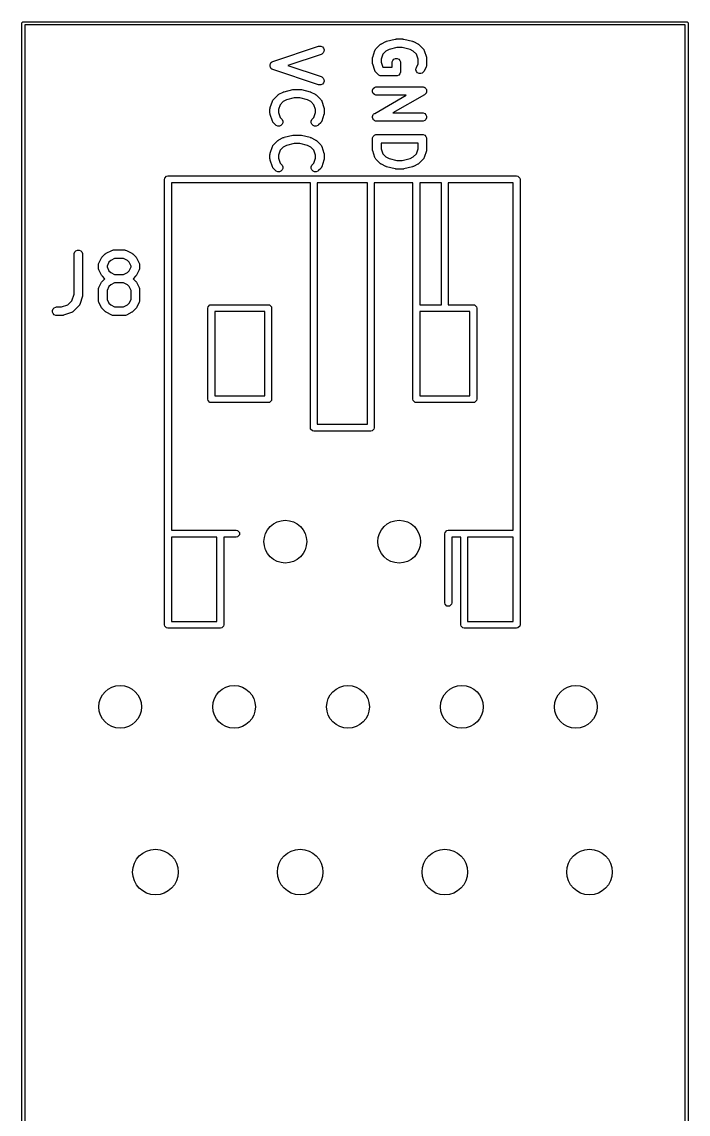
# Model space of a CAD drawing. Extents: x 144.8 to 156.5, y -78.8 to -40.5.
# Drawn here: x 144.78 to 156.47, y -59.65 to -40.48 of the extents above; entities that cross this region are included whole.
import ezdxf

# ---------------------------------------------------------------- set-up
doc = ezdxf.new("R2010")
doc.units = 0
doc.layers.add('BLACK', color=7, linetype='CONTINUOUS')

msp = doc.modelspace()

# ---------------------------------------------------------------- linework, layer by layer
at = {"layer": 'BLACK', "linetype": 'CONTINUOUS'}
for p, q in [((144.775, -40.5), (144.776903, -40.490433)), ((144.775, -78.8), (144.775, -40.5)), ((144.776903, -40.490433), (144.790433, -40.476903)), ((144.790433, -40.476903), (144.8, -40.475)), ((144.8, -40.475), (156.446071, -40.475)), ((144.825, -40.525), (144.825, -78.775)), ((156.421071, -40.525), (144.825, -40.525)), ((156.421071, -78.775), (156.421071, -40.525)), ((156.446071, -40.475), (156.455638, -40.476903)), ((156.455638, -40.476903), (156.469168, -40.490433)), ((156.469168, -40.490433), (156.471071, -40.5)), ((156.471071, -40.5), (156.471071, -78.8)), ((151.086449, -40.860173), (151.162639, -40.822078)), ((151.162639, -40.822078), (151.163708, -40.821668)), ((151.163708, -40.821668), (151.164144, -40.821346)), ((151.164144, -40.821346), (151.170295, -40.819147)), ((151.170295, -40.819147), (151.176371, -40.816823)), ((151.176371, -40.816823), (151.176909, -40.816784)), ((151.176909, -40.816784), (151.177989, -40.816399)), ((151.177989, -40.816399), (151.330371, -40.778303)), ((151.330371, -40.778303), (151.332907, -40.777927)), ((151.332907, -40.777927), (151.333929, -40.777505)), ((151.333929, -40.777505), (151.339441, -40.776962)), ((151.339441, -40.776962), (151.344915, -40.776153)), ((151.344915, -40.776153), (151.346007, -40.776315)), ((151.346007, -40.776315), (151.348561, -40.776064)), ((151.348561, -40.776064), (151.462847, -40.776064)), ((151.462847, -40.776064), (151.4654, -40.776315)), ((151.4654, -40.776315), (151.466493, -40.776153)), ((151.466493, -40.776153), (151.471967, -40.776962)), ((151.471967, -40.776962), (151.477479, -40.777505)), ((151.477479, -40.777505), (151.478499, -40.777927)), ((151.478499, -40.777927), (151.481038, -40.778303)), ((151.481038, -40.778303), (151.633419, -40.816399)), ((151.633419, -40.816399), (151.634498, -40.816784)), ((151.634498, -40.816784), (151.635037, -40.816823)), ((151.635037, -40.816823), (151.641112, -40.819147)), ((151.641112, -40.819147), (151.647264, -40.821346)), ((151.647264, -40.821346), (151.647699, -40.821668)), ((151.647699, -40.821668), (151.648769, -40.822078)), ((151.648769, -40.822078), (151.72496, -40.860173)), ((149.181987, -41.17039), (149.981987, -40.903723)), ((149.981987, -40.903723), (149.996324, -40.900463)), ((149.996324, -40.900463), (150.025514, -40.902538)), ((150.025514, -40.902538), (150.051687, -40.915624)), ((150.064954, -41.020857), (150.042846, -41.040031)), ((150.051687, -40.915624), (150.070861, -40.937731)), ((150.07804, -40.994684), (150.064954, -41.020857)), ((150.070861, -40.937731), (150.080115, -40.965494)), ((150.080115, -40.965494), (150.07804, -40.994684)), ((150.934553, -41.094014), (150.972649, -40.979728)), ((150.972649, -40.979728), (150.978643, -40.966302)), ((150.978643, -40.966302), (150.980409, -40.964265)), ((150.980409, -40.964265), (150.98144, -40.961777)), ((150.98144, -40.961777), (150.990767, -40.950412)), ((150.990767, -40.950412), (151.066957, -40.874222)), ((151.066957, -40.874222), (151.072707, -40.869501)), ((151.072707, -40.869501), (151.074006, -40.868005)), ((151.074006, -40.868005), (151.07626, -40.866585)), ((151.07626, -40.866585), (151.078322, -40.864894)), ((151.078322, -40.864894), (151.080154, -40.864135)), ((151.080154, -40.864135), (151.086449, -40.860173)), ((151.164417, -40.988894), (151.109352, -41.043958)), ((151.222355, -40.959924), (151.164417, -40.988894)), ((151.357796, -40.926064), (151.222355, -40.959924)), ((151.453612, -40.926064), (151.357796, -40.926064)), ((151.589052, -40.959924), (151.453612, -40.926064)), ((151.646992, -40.988894), (151.589052, -40.959924)), ((151.702056, -41.043958), (151.646992, -40.988894)), ((151.72496, -40.860173), (151.731259, -40.864137)), ((151.731259, -40.864137), (151.733087, -40.864895)), ((151.733087, -40.864895), (151.735143, -40.866583)), ((151.735143, -40.866583), (151.737403, -40.868005)), ((151.737403, -40.868005), (151.738702, -40.869503)), ((151.738702, -40.869503), (151.744452, -40.874222)), ((151.744452, -40.874222), (151.820642, -40.950412)), ((151.820642, -40.950412), (151.82997, -40.961777)), ((151.82997, -40.961777), (151.831002, -40.964269)), ((151.831002, -40.964269), (151.832766, -40.966303)), ((151.832766, -40.966303), (151.83876, -40.979728)), ((151.83876, -40.979728), (151.876855, -41.094014)), ((149.132988, -41.227075), (149.133368, -41.221731)), ((149.133368, -41.221731), (149.137573, -41.21332)), ((149.137573, -41.21332), (149.140547, -41.204399)), ((149.140547, -41.204399), (149.144057, -41.200351)), ((149.144057, -41.200351), (149.146454, -41.195558)), ((149.146454, -41.195558), (149.153559, -41.189394)), ((149.153559, -41.189394), (149.159721, -41.182291)), ((149.159721, -41.182291), (149.164512, -41.179895)), ((149.164512, -41.179895), (149.168561, -41.176384)), ((149.168561, -41.176384), (149.181987, -41.17039)), ((150.029421, -41.046025), (149.442874, -41.24154)), ((150.042846, -41.040031), (150.029421, -41.046025)), ((150.930704, -41.117731), (150.931433, -41.110325)), ((150.930704, -41.193922), (150.930704, -41.117731)), ((150.931433, -41.201327), (150.930704, -41.193922)), ((150.931293, -41.10835), (150.931883, -41.105752)), ((150.931433, -41.110325), (150.931293, -41.10835)), ((150.931293, -41.203303), (150.931433, -41.201327)), ((150.931883, -41.2059), (150.931293, -41.203303)), ((150.931883, -41.105752), (150.932145, -41.103099)), ((150.932145, -41.208554), (150.931883, -41.2059)), ((150.932145, -41.103099), (150.932903, -41.101268)), ((150.932903, -41.210384), (150.932145, -41.208554)), ((150.932903, -41.101268), (150.934553, -41.094014)), ((150.934553, -41.21764), (150.932903, -41.210384)), ((150.972649, -41.331924), (150.934553, -41.21764)), ((151.109352, -41.043958), (151.080704, -41.129901)), ((151.080704, -41.129901), (151.080704, -41.18175)), ((151.080704, -41.18175), (151.109352, -41.267693)), ((151.273561, -41.193922), (151.275002, -41.17929)), ((151.273561, -41.271303), (151.273561, -41.193922)), ((151.275002, -41.17929), (151.286201, -41.152254)), ((151.286201, -41.152254), (151.306893, -41.131562)), ((151.306893, -41.131562), (151.333929, -41.120363)), ((151.333929, -41.120363), (151.363193, -41.120363)), ((151.363193, -41.120363), (151.390229, -41.131562)), ((151.390229, -41.131562), (151.410921, -41.152254)), ((151.410921, -41.152254), (151.42212, -41.17929)), ((151.42212, -41.17929), (151.423561, -41.193922)), ((151.423561, -41.193922), (151.423561, -41.346303)), ((151.700527, -41.274666), (151.730704, -41.214312)), ((151.730704, -41.1299), (151.702056, -41.043958)), ((151.730704, -41.214312), (151.730704, -41.1299)), ((151.876855, -41.094014), (151.878504, -41.101267)), ((151.878504, -41.101267), (151.879263, -41.103099)), ((151.879263, -41.103099), (151.879524, -41.105753)), ((151.879524, -41.105753), (151.880115, -41.108351)), ((151.880115, -41.108351), (151.879974, -41.110325)), ((151.879974, -41.110325), (151.880704, -41.117731)), ((151.880704, -41.117731), (151.880704, -41.232017)), ((149.131293, -41.232161), (149.132988, -41.227075)), ((149.131959, -41.241541), (149.131293, -41.232161)), ((149.131293, -41.250921), (149.131959, -41.241541)), ((149.132988, -41.256006), (149.131293, -41.250921)), ((149.133368, -41.261351), (149.132988, -41.256006)), ((149.137572, -41.26976), (149.133368, -41.261351)), ((149.140547, -41.278684), (149.137572, -41.26976)), ((149.144058, -41.282732), (149.140547, -41.278684)), ((149.146454, -41.287524), (149.144058, -41.282732)), ((149.153557, -41.293685), (149.146454, -41.287524)), ((149.159721, -41.300791), (149.153557, -41.293685)), ((149.164514, -41.303187), (149.159721, -41.300791)), ((149.168562, -41.306698), (149.164514, -41.303187)), ((149.181987, -41.312692), (149.168562, -41.306698)), ((149.981987, -41.579358), (149.181987, -41.312692)), ((149.442874, -41.24154), (150.029421, -41.437056)), ((150.978643, -41.34535), (150.972649, -41.331924)), ((150.980408, -41.347385), (150.978643, -41.34535)), ((150.981439, -41.349874), (150.980408, -41.347385)), ((150.990766, -41.361239), (150.981439, -41.349874)), ((151.028861, -41.399335), (150.990766, -41.361239)), ((151.040226, -41.408663), (151.028861, -41.399335)), ((151.067262, -41.419862), (151.040226, -41.408663)), ((151.109352, -41.267693), (151.112962, -41.271303)), ((151.112962, -41.271303), (151.273561, -41.271303)), ((151.390229, -41.408663), (151.363193, -41.419862)), ((151.410921, -41.387971), (151.390229, -41.408663)), ((151.42212, -41.360935), (151.410921, -41.387971)), ((151.423561, -41.346303), (151.42212, -41.360935)), ((151.693198, -41.317588), (151.695272, -41.288398)), ((151.702452, -41.345349), (151.693198, -41.317588)), ((151.695272, -41.288398), (151.700527, -41.274666)), ((151.721625, -41.367457), (151.702452, -41.345349)), ((151.7478, -41.380544), (151.721625, -41.367457)), ((151.77699, -41.382618), (151.7478, -41.380544)), ((151.804751, -41.373364), (151.77699, -41.382618)), ((151.826859, -41.354191), (151.804751, -41.373364)), ((151.834691, -41.341748), (151.826859, -41.354191)), ((151.872786, -41.265558), (151.834691, -41.341748)), ((151.878041, -41.251826), (151.872786, -41.265558)), ((151.878231, -41.249138), (151.878041, -41.251826)), ((151.879263, -41.246649), (151.878231, -41.249138)), ((151.880704, -41.232017), (151.879263, -41.246649)), ((149.996324, -41.582618), (149.981987, -41.579358)), ((150.025514, -41.580544), (149.996324, -41.582618)), ((150.051688, -41.567457), (150.025514, -41.580544)), ((150.029421, -41.437056), (150.042847, -41.44305)), ((150.042847, -41.44305), (150.064954, -41.462224)), ((150.070861, -41.54535), (150.051688, -41.567457)), ((150.064954, -41.462224), (150.078041, -41.488397)), ((150.080115, -41.517587), (150.070861, -41.54535)), ((150.078041, -41.488397), (150.080115, -41.517587)), ((151.067263, -41.419862), (151.067262, -41.419862)), ((151.081895, -41.421303), (151.067263, -41.419862)), ((151.348561, -41.421303), (151.081895, -41.421303)), ((151.363193, -41.419862), (151.348561, -41.421303)), ((149.190767, -41.836126), (149.266957, -41.759936)), ((149.266957, -41.759936), (149.272707, -41.755215)), ((149.272707, -41.755215), (149.274006, -41.753719)), ((149.274006, -41.753719), (149.27626, -41.752299)), ((149.27626, -41.752299), (149.278322, -41.750608)), ((149.278322, -41.750608), (149.280154, -41.749849)), ((149.280154, -41.749849), (149.286449, -41.745887)), ((149.286449, -41.745887), (149.362639, -41.707792)), ((149.362639, -41.707792), (149.363708, -41.707382)), ((149.363708, -41.707382), (149.364144, -41.70706)), ((149.364144, -41.70706), (149.370295, -41.704861)), ((149.370295, -41.704861), (149.376371, -41.702537)), ((149.376371, -41.702537), (149.376909, -41.702498)), ((149.376909, -41.702498), (149.377989, -41.702113)), ((149.377989, -41.702113), (149.530371, -41.664017)), ((149.530371, -41.664017), (149.532907, -41.663641)), ((149.532907, -41.663641), (149.533929, -41.663219)), ((149.533929, -41.663219), (149.539441, -41.662676)), ((149.539441, -41.662676), (149.544915, -41.661867)), ((149.544915, -41.661867), (149.546007, -41.662029)), ((149.546007, -41.662029), (149.548561, -41.661778)), ((149.548561, -41.661778), (149.662847, -41.661778)), ((149.662847, -41.661778), (149.6654, -41.662029)), ((149.6654, -41.662029), (149.666493, -41.661867)), ((149.666493, -41.661867), (149.671967, -41.662676)), ((149.671967, -41.662676), (149.677479, -41.663219)), ((149.677479, -41.663219), (149.678499, -41.663641)), ((149.678499, -41.663641), (149.681038, -41.664017)), ((149.681038, -41.664017), (149.833419, -41.702113)), ((149.833419, -41.702113), (149.834498, -41.702498)), ((149.834498, -41.702498), (149.835037, -41.702537)), ((149.835037, -41.702537), (149.841112, -41.704861)), ((149.841112, -41.704861), (149.847264, -41.70706)), ((149.847264, -41.70706), (149.847699, -41.707382)), ((149.847699, -41.707382), (149.848769, -41.707792)), ((149.848769, -41.707792), (149.92496, -41.745887)), ((149.92496, -41.745887), (149.931259, -41.749851)), ((149.931259, -41.749851), (149.933087, -41.750609)), ((149.933087, -41.750609), (149.935143, -41.752297)), ((149.935143, -41.752297), (149.937403, -41.753719)), ((149.937403, -41.753719), (149.938702, -41.755217)), ((149.938702, -41.755217), (149.944452, -41.759936)), ((149.944452, -41.759936), (150.020642, -41.836126)), ((150.932145, -41.674528), (150.943344, -41.647492)), ((150.932145, -41.703792), (150.932145, -41.674528)), ((150.943344, -41.730828), (150.932145, -41.703792)), ((150.943344, -41.647492), (150.964036, -41.6268)), ((150.964036, -41.75152), (150.943344, -41.730828)), ((150.964036, -41.6268), (150.991072, -41.615601)), ((150.991072, -41.762719), (150.964036, -41.75152)), ((150.968494, -42.081185), (151.523288, -41.76416)), ((150.991072, -41.615601), (151.005704, -41.61416)), ((151.005704, -41.76416), (150.991072, -41.762719)), ((151.005704, -41.61416), (151.805704, -41.61416)), ((151.523288, -41.76416), (151.005704, -41.76416)), ((151.842914, -41.754278), (151.28812, -42.071303)), ((151.805704, -41.61416), (151.809467, -41.61453)), ((151.809467, -41.61453), (151.810943, -41.614343)), ((151.810943, -41.614343), (151.812853, -41.614864)), ((151.812853, -41.614864), (151.820336, -41.615601)), ((151.820336, -41.615601), (151.829551, -41.619418)), ((151.829551, -41.619418), (151.839175, -41.622043)), ((151.839175, -41.622043), (151.842955, -41.62497)), ((151.845997, -41.752089), (151.842914, -41.754278)), ((151.842955, -41.62497), (151.847372, -41.6268)), ((151.847372, -41.75152), (151.845997, -41.752089)), ((151.847372, -41.6268), (151.854422, -41.63385)), ((151.848771, -41.75012), (151.847372, -41.75152)), ((151.854904, -41.745768), (151.848771, -41.75012)), ((151.854422, -41.63385), (151.862312, -41.63996)), ((151.861012, -41.737879), (151.854904, -41.745768)), ((151.868064, -41.730828), (151.861012, -41.737879)), ((151.862312, -41.63996), (151.864685, -41.644113)), ((151.864685, -41.644113), (151.868064, -41.647492)), ((151.868064, -41.647492), (151.87188, -41.656704)), ((151.869894, -41.726409), (151.868064, -41.730828)), ((151.872821, -41.72263), (151.869894, -41.726409)), ((151.87188, -41.656704), (151.876831, -41.665369)), ((151.875445, -41.713008), (151.872821, -41.72263)), ((151.879263, -41.703792), (151.875445, -41.713008)), ((151.876831, -41.665369), (151.877433, -41.670112)), ((151.877433, -41.670112), (151.879263, -41.674528)), ((151.879263, -41.674528), (151.879263, -41.684502)), ((151.879263, -41.684502), (151.880521, -41.694399)), ((151.880521, -41.694399), (151.879263, -41.699011)), ((151.879263, -41.699011), (151.879263, -41.703792)), ((149.131293, -41.994064), (149.131883, -41.991466)), ((149.131883, -41.991466), (149.132145, -41.988813)), ((149.132145, -41.988813), (149.132903, -41.986982)), ((149.132903, -41.986982), (149.134553, -41.979728)), ((149.134553, -41.979728), (149.172649, -41.865442)), ((149.172649, -41.865442), (149.178643, -41.852016)), ((149.178643, -41.852016), (149.180409, -41.849979)), ((149.180409, -41.849979), (149.18144, -41.847491)), ((149.18144, -41.847491), (149.190767, -41.836126)), ((149.309352, -41.929672), (149.280704, -42.015615)), ((149.364417, -41.874608), (149.309352, -41.929672)), ((149.422355, -41.845638), (149.364417, -41.874608)), ((149.557796, -41.811778), (149.422355, -41.845638)), ((149.653612, -41.811778), (149.557796, -41.811778)), ((149.789052, -41.845638), (149.653612, -41.811778)), ((149.846992, -41.874608), (149.789052, -41.845638)), ((149.902056, -41.929672), (149.846992, -41.874608)), ((149.930704, -42.015614), (149.902056, -41.929672)), ((150.020642, -41.836126), (150.02997, -41.847491)), ((150.02997, -41.847491), (150.031002, -41.849983)), ((150.031002, -41.849983), (150.032766, -41.852017)), ((150.032766, -41.852017), (150.03876, -41.865442)), ((150.03876, -41.865442), (150.076855, -41.979728)), ((150.076855, -41.979728), (150.078504, -41.986981)), ((150.078504, -41.986981), (150.079263, -41.988813)), ((150.079263, -41.988813), (150.079524, -41.991467)), ((150.079524, -41.991467), (150.080115, -41.994065)), ((149.130704, -42.003445), (149.131433, -41.996039)), ((149.130704, -42.079636), (149.130704, -42.003445)), ((149.131433, -42.087041), (149.130704, -42.079636)), ((149.131433, -41.996039), (149.131293, -41.994064)), ((149.131293, -42.089017), (149.131433, -42.087041)), ((149.131883, -42.091614), (149.131293, -42.089017)), ((149.132145, -42.094268), (149.131883, -42.091614)), ((149.132903, -42.096098), (149.132145, -42.094268)), ((149.134553, -42.103354), (149.132903, -42.096098)), ((149.172649, -42.217638), (149.134553, -42.103354)), ((149.280704, -42.015615), (149.280704, -42.067464)), ((149.280704, -42.067464), (149.309352, -42.153407)), ((149.309352, -42.153407), (149.334929, -42.178985)), ((149.334929, -42.178985), (149.344256, -42.19035)), ((149.867153, -42.19035), (149.87648, -42.178985)), ((149.87648, -42.178985), (149.902056, -42.153407)), ((149.902056, -42.153407), (149.930704, -42.067466)), ((149.930704, -42.067466), (149.930704, -42.015614)), ((150.076855, -42.103353), (150.03876, -42.217638)), ((150.078504, -42.096099), (150.076855, -42.103353)), ((150.079263, -42.094268), (150.078504, -42.096099)), ((150.079524, -42.091613), (150.079263, -42.094268)), ((150.080115, -42.089016), (150.079524, -42.091613)), ((150.080115, -41.994065), (150.079974, -41.996039)), ((150.079974, -41.996039), (150.080704, -42.003445)), ((150.080704, -42.079636), (150.079974, -42.087041)), ((150.079974, -42.087041), (150.080115, -42.089016)), ((150.080704, -42.003445), (150.080704, -42.079636)), ((150.930887, -42.141064), (150.932145, -42.136451)), ((150.932145, -42.15096), (150.930887, -42.141064)), ((150.932145, -42.131671), (150.935962, -42.122455)), ((150.932145, -42.136451), (150.932145, -42.131671)), ((150.932145, -42.160935), (150.932145, -42.15096)), ((150.933974, -42.16535), (150.932145, -42.160935)), ((150.934577, -42.170094), (150.933974, -42.16535)), ((150.939527, -42.178758), (150.934577, -42.170094)), ((150.935962, -42.122455), (150.938587, -42.112832)), ((150.938587, -42.112832), (150.941514, -42.109051)), ((150.943344, -42.187971), (150.939527, -42.178758)), ((150.941514, -42.109051), (150.943344, -42.104635)), ((150.943344, -42.104635), (150.950394, -42.097584)), ((150.950394, -42.097584), (150.956504, -42.089695)), ((150.956504, -42.089695), (150.962636, -42.085342)), ((150.962636, -42.085342), (150.964036, -42.083943)), ((150.964036, -42.083943), (150.96541, -42.083373)), ((150.96541, -42.083373), (150.968494, -42.081185)), ((151.28812, -42.071303), (151.805704, -42.071303)), ((151.805704, -42.071303), (151.820336, -42.072744)), ((151.820336, -42.072744), (151.847372, -42.083943)), ((151.847372, -42.083943), (151.868064, -42.104635)), ((151.868064, -42.104635), (151.879263, -42.131671)), ((151.879263, -42.160935), (151.868064, -42.187971)), ((151.879263, -42.131671), (151.879263, -42.160935)), ((149.178643, -42.231064), (149.172649, -42.217638)), ((149.180408, -42.233099), (149.178643, -42.231064)), ((149.181439, -42.235588), (149.180408, -42.233099)), ((149.190766, -42.246953), (149.181439, -42.235588)), ((149.228861, -42.285049), (149.190766, -42.246953)), ((149.240226, -42.294377), (149.228861, -42.285049)), ((149.267262, -42.305576), (149.240226, -42.294377)), ((149.296525, -42.305576), (149.267262, -42.305576)), ((149.323562, -42.294378), (149.296525, -42.305576)), ((149.344255, -42.273685), (149.323562, -42.294378)), ((149.355454, -42.246649), (149.344255, -42.273685)), ((149.344256, -42.19035), (149.355454, -42.217386)), ((149.355454, -42.217386), (149.355454, -42.246649)), ((149.855955, -42.217387), (149.867153, -42.19035)), ((149.855955, -42.246649), (149.855955, -42.217387)), ((149.867154, -42.273685), (149.855955, -42.246649)), ((149.887847, -42.294378), (149.867154, -42.273685)), ((149.914884, -42.305576), (149.887847, -42.294378)), ((149.944146, -42.305576), (149.914884, -42.305576)), ((149.971182, -42.294377), (149.944146, -42.305576)), ((149.982548, -42.285049), (149.971182, -42.294377)), ((150.020643, -42.246953), (149.982548, -42.285049)), ((150.02997, -42.235588), (150.020643, -42.246953)), ((150.031, -42.233099), (150.02997, -42.235588)), ((150.032766, -42.231064), (150.031, -42.233099)), ((150.03876, -42.217638), (150.032766, -42.231064)), ((150.946722, -42.191349), (150.943344, -42.187971)), ((150.949096, -42.195503), (150.946722, -42.191349)), ((150.956985, -42.201612), (150.949096, -42.195503)), ((150.964036, -42.208663), (150.956985, -42.201612)), ((150.968452, -42.210492), (150.964036, -42.208663)), ((150.972233, -42.21342), (150.968452, -42.210492)), ((150.981856, -42.216044), (150.972233, -42.21342)), ((150.991072, -42.219862), (150.981856, -42.216044)), ((150.998554, -42.220598), (150.991072, -42.219862)), ((151.000465, -42.22112), (150.998554, -42.220598)), ((151.00194, -42.220932), (151.000465, -42.22112)), ((151.005704, -42.221303), (151.00194, -42.220932)), ((151.805704, -42.221303), (151.005704, -42.221303)), ((151.820336, -42.219862), (151.805704, -42.221303)), ((151.847372, -42.208663), (151.820336, -42.219862)), ((151.868064, -42.187971), (151.847372, -42.208663)), ((149.190767, -42.636126), (149.266957, -42.559936)), ((149.266957, -42.559936), (149.272707, -42.555215)), ((149.272707, -42.555215), (149.274006, -42.553719)), ((149.274006, -42.553719), (149.27626, -42.552299)), ((149.27626, -42.552299), (149.278322, -42.550608)), ((149.278322, -42.550608), (149.280154, -42.549849)), ((149.280154, -42.549849), (149.286449, -42.545887)), ((149.286449, -42.545887), (149.362639, -42.507792)), ((149.362639, -42.507792), (149.363708, -42.507382)), ((149.363708, -42.507382), (149.364144, -42.50706)), ((149.364144, -42.50706), (149.370295, -42.504861)), ((149.370295, -42.504861), (149.376371, -42.502537)), ((149.376371, -42.502537), (149.376909, -42.502498)), ((149.376909, -42.502498), (149.377989, -42.502113)), ((149.377989, -42.502113), (149.530371, -42.464017)), ((149.530371, -42.464017), (149.532907, -42.463641)), ((149.532907, -42.463641), (149.533929, -42.463219)), ((149.533929, -42.463219), (149.539441, -42.462676)), ((149.539441, -42.462676), (149.544915, -42.461867)), ((149.544915, -42.461867), (149.546007, -42.462029)), ((149.546007, -42.462029), (149.548561, -42.461778)), ((149.548561, -42.461778), (149.662847, -42.461778)), ((149.662847, -42.461778), (149.6654, -42.462029)), ((149.6654, -42.462029), (149.666493, -42.461867)), ((149.666493, -42.461867), (149.671967, -42.462676)), ((149.671967, -42.462676), (149.677479, -42.463219)), ((149.677479, -42.463219), (149.678499, -42.463641)), ((149.678499, -42.463641), (149.681038, -42.464017)), ((149.681038, -42.464017), (149.833419, -42.502113)), ((149.833419, -42.502113), (149.834498, -42.502498)), ((149.834498, -42.502498), (149.835037, -42.502537)), ((149.835037, -42.502537), (149.841112, -42.504861)), ((149.841112, -42.504861), (149.847264, -42.50706)), ((149.847264, -42.50706), (149.847699, -42.507382)), ((149.847699, -42.507382), (149.848769, -42.507792)), ((149.848769, -42.507792), (149.92496, -42.545887)), ((149.92496, -42.545887), (149.931259, -42.549851)), ((149.931259, -42.549851), (149.933087, -42.550609)), ((149.933087, -42.550609), (149.935143, -42.552297)), ((149.935143, -42.552297), (149.937403, -42.553719)), ((149.937403, -42.553719), (149.938702, -42.555217)), ((149.938702, -42.555217), (149.944452, -42.559936)), ((149.944452, -42.559936), (150.020642, -42.636126)), ((150.930704, -42.527255), (150.932145, -42.512623)), ((150.930704, -42.717731), (150.930704, -42.527255)), ((150.932145, -42.512623), (150.943344, -42.485587)), ((150.943344, -42.485587), (150.964036, -42.464895)), ((150.964036, -42.464895), (150.991072, -42.453696)), ((150.991072, -42.453696), (151.005704, -42.452255)), ((151.005704, -42.452255), (151.805704, -42.452255)), ((151.805704, -42.452255), (151.820336, -42.453696)), ((151.820336, -42.453696), (151.847372, -42.464895)), ((151.847372, -42.464895), (151.868064, -42.485587)), ((151.868064, -42.485587), (151.879263, -42.512623)), ((151.879263, -42.512623), (151.880704, -42.527255)), ((151.880704, -42.527255), (151.880704, -42.717731)), ((149.134553, -42.779728), (149.172649, -42.665442)), ((149.172649, -42.665442), (149.178643, -42.652016)), ((149.178643, -42.652016), (149.180409, -42.649979)), ((149.180409, -42.649979), (149.18144, -42.647491)), ((149.18144, -42.647491), (149.190767, -42.636126)), ((149.309352, -42.729672), (149.280704, -42.815615)), ((149.364417, -42.674608), (149.309352, -42.729672)), ((149.422355, -42.645638), (149.364417, -42.674608)), ((149.557796, -42.611778), (149.422355, -42.645638)), ((149.653612, -42.611778), (149.557796, -42.611778)), ((149.789052, -42.645638), (149.653612, -42.611778)), ((149.846992, -42.674608), (149.789052, -42.645638)), ((149.902056, -42.729672), (149.846992, -42.674608)), ((149.930704, -42.815614), (149.902056, -42.729672)), ((150.020642, -42.636126), (150.02997, -42.647491)), ((150.02997, -42.647491), (150.031002, -42.649983)), ((150.031002, -42.649983), (150.032766, -42.652017)), ((150.032766, -42.652017), (150.03876, -42.665442)), ((150.03876, -42.665442), (150.076855, -42.779728)), ((150.931433, -42.725136), (150.930704, -42.717731)), ((150.931293, -42.727112), (150.931433, -42.725136)), ((150.931883, -42.729709), (150.931293, -42.727112)), ((150.932145, -42.732363), (150.931883, -42.729709)), ((150.932903, -42.734193), (150.932145, -42.732363)), ((150.934553, -42.741448), (150.932903, -42.734193)), ((150.972649, -42.855734), (150.934553, -42.741448)), ((151.730704, -42.602255), (151.080704, -42.602255)), ((151.080704, -42.602255), (151.080704, -42.70556)), ((151.080704, -42.70556), (151.109352, -42.791503)), ((151.702056, -42.791503), (151.730704, -42.705561)), ((151.730704, -42.705561), (151.730704, -42.602255)), ((151.876855, -42.741448), (151.83876, -42.855734)), ((151.878504, -42.734194), (151.876855, -42.741448)), ((151.879263, -42.732363), (151.878504, -42.734194)), ((151.879524, -42.729708), (151.879263, -42.732363)), ((151.880115, -42.727111), (151.879524, -42.729708)), ((151.880704, -42.717731), (151.879974, -42.725136)), ((151.879974, -42.725136), (151.880115, -42.727111)), ((149.130704, -42.803445), (149.131433, -42.796039)), ((149.130704, -42.879636), (149.130704, -42.803445)), ((149.131433, -42.887041), (149.130704, -42.879636)), ((149.131293, -42.794064), (149.131883, -42.791466)), ((149.131433, -42.796039), (149.131293, -42.794064)), ((149.131293, -42.889017), (149.131433, -42.887041)), ((149.131883, -42.891614), (149.131293, -42.889017)), ((149.131883, -42.791466), (149.132145, -42.788813)), ((149.132145, -42.894268), (149.131883, -42.891614)), ((149.132145, -42.788813), (149.132903, -42.786982)), ((149.132903, -42.896098), (149.132145, -42.894268)), ((149.132903, -42.786982), (149.134553, -42.779728)), ((149.134553, -42.903354), (149.132903, -42.896098)), ((149.172649, -43.017638), (149.134553, -42.903354)), ((149.280704, -42.815615), (149.280704, -42.867464)), ((149.280704, -42.867464), (149.309352, -42.953407)), ((149.902056, -42.953407), (149.930704, -42.867466)), ((149.930704, -42.867466), (149.930704, -42.815614)), ((150.076855, -42.903353), (150.03876, -43.017638)), ((150.076855, -42.779728), (150.078504, -42.786981)), ((150.078504, -42.896099), (150.076855, -42.903353)), ((150.078504, -42.786981), (150.079263, -42.788813)), ((150.079263, -42.894268), (150.078504, -42.896099)), ((150.079263, -42.788813), (150.079524, -42.791467)), ((150.079524, -42.891613), (150.079263, -42.894268)), ((150.079524, -42.791467), (150.080115, -42.794065)), ((150.080115, -42.889016), (150.079524, -42.891613)), ((150.080115, -42.794065), (150.079974, -42.796039)), ((150.079974, -42.796039), (150.080704, -42.803445)), ((150.080704, -42.879636), (150.079974, -42.887041)), ((150.079974, -42.887041), (150.080115, -42.889016)), ((150.080704, -42.803445), (150.080704, -42.879636)), ((150.978643, -42.86916), (150.972649, -42.855734)), ((150.980409, -42.871196), (150.978643, -42.86916)), ((150.98144, -42.873685), (150.980409, -42.871196)), ((150.990767, -42.88505), (150.98144, -42.873685)), ((151.066957, -42.96124), (150.990767, -42.88505)), ((151.109352, -42.791503), (151.164417, -42.846568)), ((151.164417, -42.846568), (151.222355, -42.875537)), ((151.222355, -42.875537), (151.357796, -42.909398)), ((151.357796, -42.909398), (151.453612, -42.909398)), ((151.453612, -42.909398), (151.589052, -42.875537)), ((151.589052, -42.875537), (151.646992, -42.846567)), ((151.646992, -42.846567), (151.702056, -42.791503)), ((151.820642, -42.88505), (151.744452, -42.96124)), ((151.82997, -42.873685), (151.820642, -42.88505)), ((151.831002, -42.871192), (151.82997, -42.873685)), ((151.832766, -42.869159), (151.831002, -42.871192)), ((151.83876, -42.855734), (151.832766, -42.869159)), ((149.178643, -43.031064), (149.172649, -43.017638)), ((149.180408, -43.033099), (149.178643, -43.031064)), ((149.181439, -43.035588), (149.180408, -43.033099)), ((149.190766, -43.046953), (149.181439, -43.035588)), ((149.228861, -43.085049), (149.190766, -43.046953)), ((149.240226, -43.094377), (149.228861, -43.085049)), ((149.267262, -43.105576), (149.240226, -43.094377)), ((149.296525, -43.105576), (149.267262, -43.105576)), ((149.323562, -43.094378), (149.296525, -43.105576)), ((149.309352, -42.953407), (149.334929, -42.978985)), ((149.344255, -43.073685), (149.323562, -43.094378)), ((149.334929, -42.978985), (149.344256, -42.99035)), ((149.355454, -43.046649), (149.344255, -43.073685)), ((149.344256, -42.99035), (149.355454, -43.017386)), ((149.355454, -43.017386), (149.355454, -43.046649)), ((149.855955, -43.017387), (149.867153, -42.99035)), ((149.855955, -43.046649), (149.855955, -43.017387)), ((149.867154, -43.073685), (149.855955, -43.046649)), ((149.867153, -42.99035), (149.87648, -42.978985)), ((149.887847, -43.094378), (149.867154, -43.073685)), ((149.87648, -42.978985), (149.902056, -42.953407)), ((149.914884, -43.105576), (149.887847, -43.094378)), ((149.944146, -43.105576), (149.914884, -43.105576)), ((149.971182, -43.094377), (149.944146, -43.105576)), ((149.982548, -43.085049), (149.971182, -43.094377)), ((150.020643, -43.046953), (149.982548, -43.085049)), ((150.02997, -43.035588), (150.020643, -43.046953)), ((150.031, -43.033099), (150.02997, -43.035588)), ((150.032766, -43.031064), (150.031, -43.033099)), ((150.03876, -43.017638), (150.032766, -43.031064)), ((151.072707, -42.96596), (151.066957, -42.96124)), ((151.074006, -42.967457), (151.072707, -42.96596)), ((151.07626, -42.968876), (151.074006, -42.967457)), ((151.078322, -42.970568), (151.07626, -42.968876)), ((151.080154, -42.971326), (151.078322, -42.970568)), ((151.086449, -42.975289), (151.080154, -42.971326)), ((151.162639, -43.013384), (151.086449, -42.975289)), ((151.163708, -43.013793), (151.162639, -43.013384)), ((151.164144, -43.014116), (151.163708, -43.013793)), ((151.170295, -43.016314), (151.164144, -43.014116)), ((151.176371, -43.018639), (151.170295, -43.016314)), ((151.176909, -43.018677), (151.176371, -43.018639)), ((151.177989, -43.019063), (151.176909, -43.018677)), ((151.330371, -43.057159), (151.177989, -43.019063)), ((151.332907, -43.057534), (151.330371, -43.057159)), ((151.333929, -43.057957), (151.332907, -43.057534)), ((151.339441, -43.058499), (151.333929, -43.057957)), ((151.344915, -43.059309), (151.339441, -43.058499)), ((151.346007, -43.059146), (151.344915, -43.059309)), ((151.348561, -43.059398), (151.346007, -43.059146)), ((151.462847, -43.059398), (151.348561, -43.059398)), ((151.4654, -43.059146), (151.462847, -43.059398)), ((151.466493, -43.059309), (151.4654, -43.059146)), ((151.471967, -43.058499), (151.466493, -43.059309)), ((151.477479, -43.057957), (151.471967, -43.058499)), ((151.478499, -43.057534), (151.477479, -43.057957)), ((151.481038, -43.057159), (151.478499, -43.057534)), ((151.633419, -43.019063), (151.481038, -43.057159)), ((151.634498, -43.018677), (151.633419, -43.019063)), ((151.635037, -43.018639), (151.634498, -43.018677)), ((151.641112, -43.016314), (151.635037, -43.018639)), ((151.647264, -43.014116), (151.641112, -43.016314)), ((151.647699, -43.013793), (151.647264, -43.014116)), ((151.648769, -43.013384), (151.647699, -43.013793)), ((151.72496, -42.975289), (151.648769, -43.013384)), ((151.731259, -42.971324), (151.72496, -42.975289)), ((151.733087, -42.970567), (151.731259, -42.971324)), ((151.735143, -42.968878), (151.733087, -42.970567)), ((151.737403, -42.967457), (151.735143, -42.968878)), ((151.738702, -42.965958), (151.737403, -42.967457)), ((151.744452, -42.96124), (151.738702, -42.965958)), ((147.28, -43.24), (147.284567, -43.217039)), ((147.28, -51.06), (147.28, -43.24)), ((147.284567, -43.217039), (147.317039, -43.184567)), ((147.317039, -43.184567), (147.34, -43.18)), ((147.34, -43.18), (153.46, -43.18)), ((149.84, -43.3), (147.4, -43.3)), ((147.4, -43.3), (147.4, -49.4)), ((149.84, -47.6), (149.84, -43.3)), ((149.96, -43.3), (149.96, -47.54)), ((150.84, -43.3), (149.96, -43.3)), ((150.84, -47.54), (150.84, -43.3)), ((151.64, -43.3), (150.96, -43.3)), ((150.96, -43.3), (150.96, -47.6)), ((151.64, -45.5), (151.64, -43.3)), ((151.76, -43.3), (151.76, -45.44)), ((152.14, -43.3), (151.76, -43.3)), ((152.14, -45.44), (152.14, -43.3)), ((153.4, -43.3), (152.26, -43.3)), ((152.26, -43.3), (152.26, -45.44)), ((153.4, -49.4), (153.4, -43.3)), ((153.46, -43.18), (153.482961, -43.184567)), ((153.482961, -43.184567), (153.515433, -43.217039)), ((153.515433, -43.217039), (153.52, -43.24)), ((153.52, -43.24), (153.52, -51.06)), ((145.724998, -44.492459), (145.752034, -44.48126)), ((145.752034, -44.48126), (145.781298, -44.48126)), ((145.781298, -44.48126), (145.808334, -44.492459)), ((146.352173, -44.487737), (146.365904, -44.482482)), ((146.365904, -44.482482), (146.368593, -44.48229)), ((146.368593, -44.48229), (146.371082, -44.48126)), ((146.371082, -44.48126), (146.385714, -44.479819)), ((146.385714, -44.479819), (146.57619, -44.479819)), ((146.57619, -44.479819), (146.590822, -44.48126)), ((146.590822, -44.48126), (146.593311, -44.482291)), ((146.593311, -44.482291), (146.595999, -44.482482)), ((146.595999, -44.482482), (146.609731, -44.487737)), ((145.691666, -44.554819), (145.693107, -44.540187)), ((145.691666, -45.256934), (145.691666, -44.554819)), ((145.693107, -44.540187), (145.704306, -44.513151)), ((145.704306, -44.513151), (145.724998, -44.492459)), ((145.808334, -44.492459), (145.829026, -44.513151)), ((145.829026, -44.513151), (145.840225, -44.540187)), ((145.840225, -44.540187), (145.841666, -44.554819)), ((145.841666, -44.554819), (145.841666, -45.269104)), ((146.128156, -44.711754), (146.175775, -44.616516)), ((146.175775, -44.616516), (146.179739, -44.610216)), ((146.179739, -44.610216), (146.180497, -44.608389)), ((146.180497, -44.608389), (146.182185, -44.606332)), ((146.182185, -44.606332), (146.183607, -44.604073)), ((146.183607, -44.604073), (146.185105, -44.602773)), ((146.185105, -44.602773), (146.189824, -44.597024)), ((146.189824, -44.597024), (146.237443, -44.549405)), ((146.237443, -44.549405), (146.243192, -44.544686)), ((146.243192, -44.544686), (146.244492, -44.543188)), ((146.244492, -44.543188), (146.246751, -44.541766)), ((146.246751, -44.541766), (146.248808, -44.540078)), ((146.248808, -44.540078), (146.250635, -44.53932)), ((146.250635, -44.53932), (146.256935, -44.535356)), ((146.256935, -44.535356), (146.352173, -44.487737)), ((146.334903, -44.664077), (146.304496, -44.694484)), ((146.403419, -44.629819), (146.334903, -44.664077)), ((146.558485, -44.629819), (146.403419, -44.629819)), ((146.627001, -44.664077), (146.558485, -44.629819)), ((146.609731, -44.487737), (146.704969, -44.535356)), ((146.657408, -44.694484), (146.627001, -44.664077)), ((146.704969, -44.535356), (146.711268, -44.53932)), ((146.711268, -44.53932), (146.713096, -44.540078)), ((146.713096, -44.540078), (146.715152, -44.541766)), ((146.715152, -44.541766), (146.717412, -44.543188)), ((146.717412, -44.543188), (146.718711, -44.544686)), ((146.718711, -44.544686), (146.724461, -44.549405)), ((146.724461, -44.549405), (146.77208, -44.597024)), ((146.77208, -44.597024), (146.776798, -44.602773)), ((146.776798, -44.602773), (146.778297, -44.604073)), ((146.778297, -44.604073), (146.779718, -44.606332)), ((146.779718, -44.606332), (146.781407, -44.608389)), ((146.781407, -44.608389), (146.782164, -44.610216)), ((146.782164, -44.610216), (146.786129, -44.616516)), ((146.786129, -44.616516), (146.833748, -44.711754)), ((146.120238, -44.745295), (146.121679, -44.730663)), ((146.120238, -44.792914), (146.120238, -44.745295)), ((146.121679, -44.807546), (146.120238, -44.792914)), ((146.121679, -44.730663), (146.12271, -44.728173)), ((146.12271, -44.810035), (146.121679, -44.807546)), ((146.12271, -44.728173), (146.122901, -44.725486)), ((146.122901, -44.812723), (146.12271, -44.810035)), ((146.122901, -44.725486), (146.128156, -44.711754)), ((146.128156, -44.826455), (146.122901, -44.812723)), ((146.175775, -44.921693), (146.128156, -44.826455)), ((146.304496, -44.694484), (146.270238, -44.763)), ((146.270238, -44.763), (146.270238, -44.775209)), ((146.270238, -44.775209), (146.304496, -44.843725)), ((146.304496, -44.843725), (146.334903, -44.874132)), ((146.627001, -44.874132), (146.657408, -44.843725)), ((146.691666, -44.763), (146.657408, -44.694484)), ((146.657408, -44.843725), (146.691666, -44.775209)), ((146.691666, -44.775209), (146.691666, -44.763)), ((146.833748, -44.826455), (146.786129, -44.921693)), ((146.833748, -44.711754), (146.839003, -44.725485)), ((146.839003, -44.812724), (146.833748, -44.826455)), ((146.839003, -44.725485), (146.839194, -44.728174)), ((146.839194, -44.810034), (146.839003, -44.812724)), ((146.839194, -44.728174), (146.840225, -44.730663)), ((146.840225, -44.807546), (146.839194, -44.810034)), ((146.840225, -44.730663), (146.841666, -44.745295)), ((146.841666, -44.792914), (146.840225, -44.807546)), ((146.841666, -44.745295), (146.841666, -44.792914)), ((146.128156, -45.140325), (146.175775, -45.045087)), ((146.179739, -44.927992), (146.175775, -44.921693)), ((146.175775, -45.045087), (146.179739, -45.038787)), ((146.180497, -44.92982), (146.179739, -44.927992)), ((146.179739, -45.038787), (146.180497, -45.03696)), ((146.182185, -44.931876), (146.180497, -44.92982)), ((146.180497, -45.03696), (146.182185, -45.034903)), ((146.183607, -44.934136), (146.182185, -44.931876)), ((146.182185, -45.034903), (146.183607, -45.032644)), ((146.185105, -44.935435), (146.183607, -44.934136)), ((146.183607, -45.032644), (146.185105, -45.031344)), ((146.189824, -44.941185), (146.185105, -44.935435)), ((146.185105, -45.031344), (146.189824, -45.025595)), ((146.232029, -44.98339), (146.189824, -44.941185)), ((146.189824, -45.025595), (146.232029, -44.98339)), ((146.334903, -44.874132), (146.403419, -44.90839)), ((146.403419, -45.05839), (146.334903, -45.092648)), ((146.403419, -44.90839), (146.558485, -44.90839)), ((146.558485, -45.05839), (146.403419, -45.05839)), ((146.558485, -44.90839), (146.627001, -44.874132)), ((146.627001, -45.092648), (146.558485, -45.05839)), ((146.77208, -44.941185), (146.729875, -44.98339)), ((146.729875, -44.98339), (146.77208, -45.025595)), ((146.776798, -44.935435), (146.77208, -44.941185)), ((146.77208, -45.025595), (146.776798, -45.031344)), ((146.778297, -44.934136), (146.776798, -44.935435)), ((146.776798, -45.031344), (146.778297, -45.032644)), ((146.779718, -44.931876), (146.778297, -44.934136)), ((146.778297, -45.032644), (146.779718, -45.034903)), ((146.781407, -44.92982), (146.779718, -44.931876)), ((146.779718, -45.034903), (146.781407, -45.03696)), ((146.782164, -44.927992), (146.781407, -44.92982)), ((146.781407, -45.03696), (146.782164, -45.038787)), ((146.786129, -44.921693), (146.782164, -44.927992)), ((146.782164, -45.038787), (146.786129, -45.045087)), ((146.786129, -45.045087), (146.833748, -45.140325)), ((146.120238, -45.173866), (146.121679, -45.159234)), ((146.120238, -45.364342), (146.120238, -45.173866)), ((146.121679, -45.159234), (146.12271, -45.156744)), ((146.12271, -45.156744), (146.122901, -45.154057)), ((146.122901, -45.154057), (146.128156, -45.140325)), ((146.304496, -45.123055), (146.270238, -45.191571)), ((146.270238, -45.191571), (146.270238, -45.346637)), ((146.334903, -45.092648), (146.304496, -45.123055)), ((146.657408, -45.123055), (146.627001, -45.092648)), ((146.691666, -45.191571), (146.657408, -45.123055)), ((146.691666, -45.346637), (146.691666, -45.191571)), ((146.833748, -45.140325), (146.839003, -45.154056)), ((146.839003, -45.154056), (146.839194, -45.156745)), ((146.839194, -45.156745), (146.840225, -45.159234)), ((146.840225, -45.159234), (146.841666, -45.173866)), ((146.841666, -45.173866), (146.841666, -45.364342)), ((145.468782, -45.479819), (145.583295, -45.441647)), ((145.583295, -45.441647), (145.653494, -45.371447)), ((145.653494, -45.371447), (145.691666, -45.256934)), ((145.790198, -45.435678), (145.784204, -45.449104)), ((145.837817, -45.292822), (145.790198, -45.435678)), ((145.839466, -45.285566), (145.837817, -45.292822)), ((145.840225, -45.283736), (145.839466, -45.285566)), ((145.840486, -45.281082), (145.840225, -45.283736)), ((145.841077, -45.278485), (145.840486, -45.281082)), ((145.841666, -45.269104), (145.840936, -45.27651)), ((145.840936, -45.27651), (145.841077, -45.278485)), ((146.121679, -45.378974), (146.120238, -45.364342)), ((146.12271, -45.381463), (146.121679, -45.378974)), ((146.122901, -45.384151), (146.12271, -45.381463)), ((146.128156, -45.397883), (146.122901, -45.384151)), ((146.175775, -45.493121), (146.128156, -45.397883)), ((146.270238, -45.346637), (146.304496, -45.415153)), ((146.304496, -45.415153), (146.334903, -45.445561)), ((146.627, -45.445561), (146.657407, -45.415153)), ((146.657407, -45.415153), (146.691666, -45.346637)), ((146.833748, -45.397883), (146.786129, -45.493121)), ((146.839003, -45.384152), (146.833748, -45.397883)), ((146.839194, -45.381462), (146.839003, -45.384152)), ((146.840225, -45.378974), (146.839194, -45.381462)), ((146.841666, -45.364342), (146.840225, -45.378974)), ((148.044567, -45.477039), (148.077039, -45.444567)), ((148.077039, -45.444567), (148.1, -45.44)), ((148.1, -45.44), (149.1, -45.44)), ((149.1, -45.44), (149.122961, -45.444567)), ((149.122961, -45.444567), (149.155433, -45.477039)), ((151.76, -45.44), (152.14, -45.44)), ((152.26, -45.44), (152.7, -45.44)), ((152.7, -45.44), (152.722961, -45.444567)), ((152.722961, -45.444567), (152.755433, -45.477039)), ((145.312155, -45.540187), (145.323354, -45.513151)), ((145.312155, -45.569451), (145.312155, -45.540187)), ((145.323354, -45.596487), (145.312155, -45.569451)), ((145.323354, -45.513151), (145.344046, -45.492459)), ((145.344046, -45.617179), (145.323354, -45.596487)), ((145.344046, -45.492459), (145.371082, -45.48126)), ((145.371082, -45.628378), (145.344046, -45.617179)), ((145.371082, -45.48126), (145.385714, -45.479819)), ((145.385714, -45.629819), (145.371082, -45.628378)), ((145.385714, -45.479819), (145.468782, -45.479819)), ((145.480952, -45.629819), (145.385714, -45.629819)), ((145.488357, -45.629089), (145.480952, -45.629819)), ((145.490332, -45.62923), (145.488357, -45.629089)), ((145.492929, -45.628639), (145.490332, -45.62923)), ((145.495584, -45.628378), (145.492929, -45.628639)), ((145.497415, -45.627619), (145.495584, -45.628378)), ((145.504669, -45.62597), (145.497415, -45.627619)), ((145.647526, -45.578351), (145.504669, -45.62597)), ((145.660951, -45.572357), (145.647526, -45.578351)), ((145.662986, -45.570591), (145.660951, -45.572357)), ((145.665477, -45.56956), (145.662986, -45.570591)), ((145.676842, -45.560233), (145.665477, -45.56956)), ((145.772081, -45.464993), (145.676842, -45.560233)), ((145.781408, -45.453628), (145.772081, -45.464993)), ((145.782438, -45.451139), (145.781408, -45.453628)), ((145.784204, -45.449104), (145.782438, -45.451139)), ((146.179738, -45.499417), (146.175775, -45.493121)), ((146.180496, -45.501247), (146.179738, -45.499417)), ((146.182185, -45.503305), (146.180496, -45.501247)), ((146.183607, -45.505564), (146.182185, -45.503305)), ((146.185105, -45.506863), (146.183607, -45.505564)), ((146.189823, -45.512612), (146.185105, -45.506863)), ((146.237442, -45.560232), (146.189823, -45.512612)), ((146.243191, -45.56495), (146.237442, -45.560232)), ((146.244492, -45.56645), (146.243191, -45.56495)), ((146.246751, -45.567872), (146.244492, -45.56645)), ((146.248808, -45.56956), (146.246751, -45.567872)), ((146.250635, -45.570317), (146.248808, -45.56956)), ((146.256935, -45.574282), (146.250635, -45.570317)), ((146.352173, -45.621901), (146.256935, -45.574282)), ((146.334903, -45.445561), (146.403419, -45.479819)), ((146.365904, -45.627156), (146.352173, -45.621901)), ((146.368593, -45.627347), (146.365904, -45.627156)), ((146.371082, -45.628378), (146.368593, -45.627347)), ((146.385714, -45.629819), (146.371082, -45.628378)), ((146.57619, -45.629819), (146.385714, -45.629819)), ((146.403419, -45.479819), (146.558485, -45.479819)), ((146.558485, -45.479819), (146.627, -45.445561)), ((146.590822, -45.628378), (146.57619, -45.629819)), ((146.593311, -45.627346), (146.590822, -45.628378)), ((146.595999, -45.627156), (146.593311, -45.627346)), ((146.609731, -45.621901), (146.595999, -45.627156)), ((146.704969, -45.574282), (146.609731, -45.621901)), ((146.711268, -45.570317), (146.704969, -45.574282)), ((146.713096, -45.56956), (146.711268, -45.570317)), ((146.715152, -45.567872), (146.713096, -45.56956)), ((146.717412, -45.56645), (146.715152, -45.567872)), ((146.718712, -45.56495), (146.717412, -45.56645)), ((146.724462, -45.560232), (146.718712, -45.56495)), ((146.77208, -45.512613), (146.724462, -45.560232)), ((146.776798, -45.506863), (146.77208, -45.512613)), ((146.778297, -45.505564), (146.776798, -45.506863)), ((146.779718, -45.503305), (146.778297, -45.505564)), ((146.781408, -45.501247), (146.779718, -45.503305)), ((146.782165, -45.499417), (146.781408, -45.501247)), ((146.786129, -45.493121), (146.782165, -45.499417)), ((148.04, -45.5), (148.044567, -45.477039)), ((148.04, -47.1), (148.04, -45.5)), ((148.16, -45.56), (148.16, -47.04)), ((149.04, -45.56), (148.16, -45.56)), ((149.04, -47.04), (149.04, -45.56)), ((149.155433, -45.477039), (149.16, -45.5)), ((149.16, -45.5), (149.16, -47.1)), ((151.64, -47.1), (151.64, -45.5)), ((151.76, -45.56), (151.76, -47.04)), ((152.64, -45.56), (151.76, -45.56)), ((152.64, -47.04), (152.64, -45.56)), ((152.755433, -45.477039), (152.76, -45.5)), ((152.76, -45.5), (152.76, -47.1)), ((148.044567, -47.122961), (148.04, -47.1)), ((148.077039, -47.155433), (148.044567, -47.122961)), ((148.1, -47.16), (148.077039, -47.155433)), ((149.1, -47.16), (148.1, -47.16)), ((148.16, -47.04), (149.04, -47.04)), ((149.122961, -47.155433), (149.1, -47.16)), ((149.155433, -47.122961), (149.122961, -47.155433)), ((149.16, -47.1), (149.155433, -47.122961)), ((151.644567, -47.122961), (151.64, -47.1)), ((151.677039, -47.155433), (151.644567, -47.122961)), ((151.7, -47.16), (151.677039, -47.155433)), ((152.7, -47.16), (151.7, -47.16)), ((151.76, -47.04), (152.64, -47.04)), ((152.722961, -47.155433), (152.7, -47.16)), ((152.755433, -47.122961), (152.722961, -47.155433)), ((152.76, -47.1), (152.755433, -47.122961)), ((149.96, -47.54), (150.84, -47.54)), ((149.844567, -47.622961), (149.84, -47.6)), ((149.877039, -47.655433), (149.844567, -47.622961)), ((149.9, -47.66), (149.877039, -47.655433)), ((150.9, -47.66), (149.9, -47.66)), ((150.922961, -47.655433), (150.9, -47.66)), ((150.955433, -47.622961), (150.922961, -47.655433)), ((150.96, -47.6), (150.955433, -47.622961)), ((147.4, -49.4), (148.26, -49.4)), ((148.26, -49.4), (148.54, -49.4)), ((148.54, -49.4), (148.562961, -49.404567)), ((148.562961, -49.404567), (148.595433, -49.437039)), ((148.595433, -49.437039), (148.595433, -49.482961)), ((152.2, -49.46), (152.204567, -49.437039)), ((152.2, -50.675), (152.2, -49.46)), ((152.204567, -49.437039), (152.237039, -49.404567)), ((152.237039, -49.404567), (152.26, -49.4)), ((152.26, -49.4), (152.54, -49.4)), ((152.54, -49.4), (153.4, -49.4)), ((147.4, -49.52), (147.4, -51)), ((148.2, -49.52), (147.4, -49.52)), ((148.2, -51), (148.2, -49.52)), ((148.54, -49.52), (148.32, -49.52)), ((148.32, -49.52), (148.32, -51.06)), ((148.562961, -49.515433), (148.54, -49.52)), ((148.595433, -49.482961), (148.562961, -49.515433)), ((152.48, -49.52), (152.32, -49.52)), ((152.32, -49.52), (152.32, -50.675)), ((152.48, -51.06), (152.48, -49.52)), ((152.6, -49.52), (152.6, -51)), ((153.4, -49.52), (152.6, -49.52)), ((153.4, -51), (153.4, -49.52)), ((152.204567, -50.697961), (152.2, -50.675)), ((152.237039, -50.730433), (152.204567, -50.697961)), ((152.282961, -50.730433), (152.237039, -50.730433)), ((152.315433, -50.697961), (152.282961, -50.730433)), ((152.32, -50.675), (152.315433, -50.697961)), ((147.4, -51), (148.2, -51)), ((152.6, -51), (153.4, -51)), ((147.284567, -51.082961), (147.28, -51.06)), ((147.317039, -51.115433), (147.284567, -51.082961)), ((147.34, -51.12), (147.317039, -51.115433)), ((148.26, -51.12), (147.34, -51.12)), ((148.282961, -51.115433), (148.26, -51.12)), ((148.315433, -51.082961), (148.282961, -51.115433)), ((148.32, -51.06), (148.315433, -51.082961)), ((152.484567, -51.082961), (152.48, -51.06)), ((152.517039, -51.115433), (152.484567, -51.082961)), ((152.54, -51.12), (152.517039, -51.115433)), ((153.46, -51.12), (152.54, -51.12)), ((153.482961, -51.115433), (153.46, -51.12)), ((153.515433, -51.082961), (153.482961, -51.115433)), ((153.52, -51.06), (153.515433, -51.082961))]:
    msp.add_line(p, q, dxfattribs=at)
at = {"layer": 'BLACK'}
for centre, radius in [((149.4, -49.6), 0.375), ((149.4, -49.6), 0.375), ((151.4, -49.6), 0.375), ((151.4, -49.6), 0.375), ((146.5, -52.5), 0.375), ((146.5, -52.5), 0.375), ((148.5, -52.5), 0.375), ((148.5, -52.5), 0.375), ((148.5, -52.5), 0.375), ((148.5, -52.5), 0.375), ((150.5, -52.5), 0.375), ((150.5, -52.5), 0.375), ((150.5, -52.5), 0.375), ((150.5, -52.5), 0.375), ((152.5, -52.5), 0.375), ((152.5, -52.5), 0.375), ((152.5, -52.5), 0.375), ((152.5, -52.5), 0.375), ((154.5, -52.5), 0.375), ((154.5, -52.5), 0.375), ((147.12, -55.4), 0.4), ((147.12, -55.4), 0.4), ((149.66, -55.4), 0.4), ((149.66, -55.4), 0.4), ((152.2, -55.4), 0.4), ((152.2, -55.4), 0.4), ((154.74, -55.4), 0.4), ((154.74, -55.4), 0.4)]:
    msp.add_circle(centre, radius, dxfattribs=at)
at = {"layer": 'WHITE'}
for centre, radius in [((149.4, -49.6), 0.375), ((151.4, -49.6), 0.375), ((146.5, -52.5), 0.375), ((148.5, -52.5), 0.375), ((148.5, -52.5), 0.375), ((150.5, -52.5), 0.375), ((150.5, -52.5), 0.375), ((152.5, -52.5), 0.375), ((152.5, -52.5), 0.375), ((154.5, -52.5), 0.375), ((147.12, -55.4), 0.4), ((149.66, -55.4), 0.4), ((152.2, -55.4), 0.4), ((154.74, -55.4), 0.4)]:
    msp.add_circle(centre, radius, dxfattribs=at)

doc.saveas('drawing.dxf')
